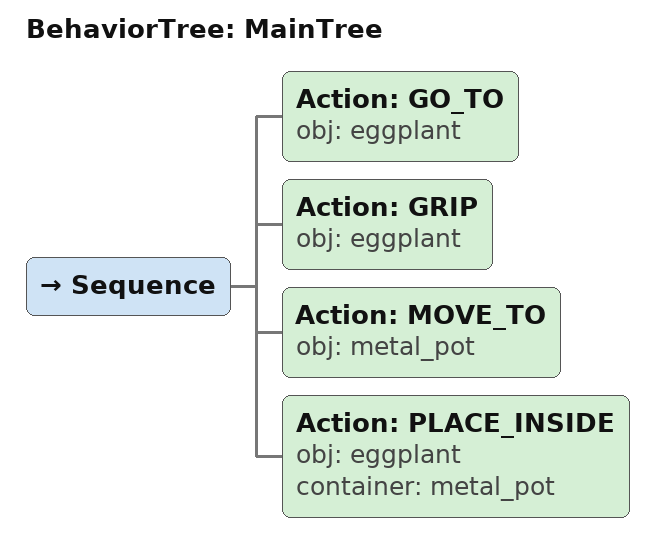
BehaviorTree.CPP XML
<root main_tree_to_execute="MainTree">
  <BehaviorTree ID="MainTree">
    <Sequence>
      <!-- Go to eggplant -->
      <Action ID="GO_TO" obj="eggplant" />
      <!-- Grip eggplant -->
      <Action ID="GRIP" obj="eggplant" />
      <!-- Move to metal_pot -->
      <Action ID="MOVE_TO" obj="metal_pot" />
      <!-- Place eggplant inside metal_pot -->
      <Action ID="PLACE_INSIDE" obj="eggplant" container="metal_pot" />
    </Sequence>
  </BehaviorTree>
</root>
